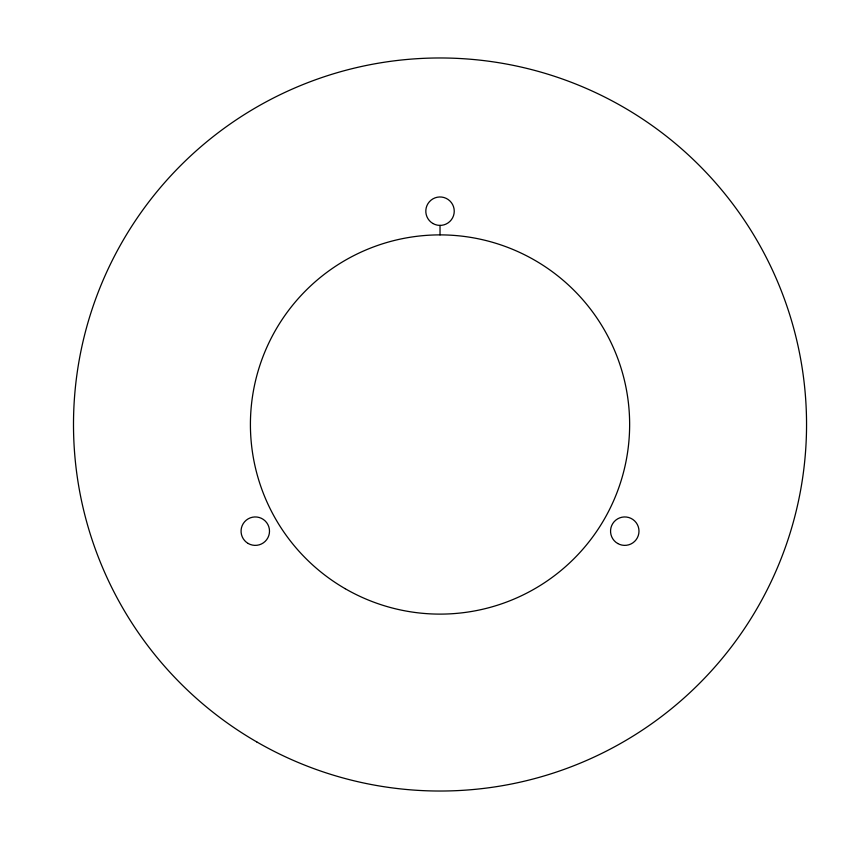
<?xml version="1.0" encoding="UTF-8"?>
<svg xmlns="http://www.w3.org/2000/svg" width="849" height="849" viewBox="0 0 849 849"><rect width="100%" height="100%" fill="white"/><g stroke="black" fill="none" stroke-linecap="round" stroke-linejoin="round"><path stroke-width="1.27" d="M440.026 225.399L440.026 234.886M345.214 588.707A189.614 189.614 0 0 0 629.64 424.5A189.614 189.614 0 0 0 345.214 260.293A189.614 189.614 0 0 0 345.214 588.707M256.759 741.92A366.524 366.524 0 0 0 806.55 424.5A366.524 366.524 0 0 0 256.759 107.08A366.524 366.524 0 0 0 256.759 741.92M432.916 223.499A14.221 14.221 0 0 0 454.247 211.178A14.221 14.221 0 0 0 432.916 198.868A14.221 14.221 0 0 0 432.916 223.499M617.658 543.477A14.221 14.221 0 0 0 638.989 531.156A14.221 14.221 0 0 0 617.658 518.845A14.221 14.221 0 0 0 617.658 543.477M248.173 543.477A14.221 14.221 0 0 0 269.504 531.156A14.221 14.221 0 0 0 248.173 518.845A14.221 14.221 0 0 0 248.173 543.477"/></g></svg>
